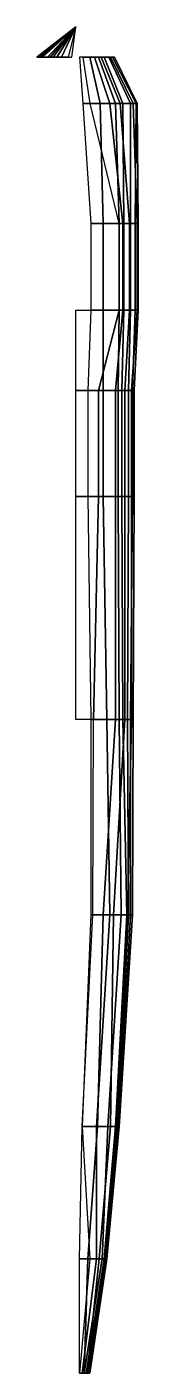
# Model space of a CAD drawing. Extents: x -0.4 to 0.7, y -6.7 to 7.5.
import ezdxf

# ---------------------------------------------------------------- set-up
doc = ezdxf.new("R2010")
doc.units = 0
doc.layers.add('H2', color=7, linetype='CONTINUOUS')

msp = doc.modelspace()

# ---------------------------------------------------------------- linework, layer by layer
at = {"layer": 'H2'}
for points in [[(-0.41, 7.19, -0.37), (-0.39, 7.19, -0.48), (0, 7.51, -0.47)], [(-0.37, 7.19, -0.13), (-0.41, 7.19, -0.29), (0, 7.51, -0.47)], [(-0.41, 7.19, -0.29), (-0.41, 7.19, -0.37), (0, 7.51, -0.47)], [(-0.39, 7.19, -0.48), (-0.35, 7.19, -0.55), (0, 7.51, -0.47)], [(-0.27, 7.19, -0.02), (-0.37, 7.19, -0.13), (0, 7.51, -0.47)], [(-0.35, 7.19, -0.55), (-0.3, 7.19, -0.61), (0, 7.51, -0.47)], [(-0.3, 7.19, -0.61), (-0.24, 7.19, -0.66), (0, 7.51, -0.47)], [(-0.2, 7.19, 0.03), (-0.27, 7.19, -0.02), (0, 7.51, -0.47)], [(-0.24, 7.19, -0.66), (-0.15, 7.19, -0.71), (0, 7.51, -0.47)], [(-0.08, 7.19, 0.08), (-0.2, 7.19, 0.03), (0, 7.51, -0.47)], [(-0.15, 7.19, -0.71), (-0.04, 7.19, -0.73), (0, 7.51, -0.47)], [(0.15, 7.19, -0.71), (0.04, 7.19, -0.73), (0.076, 6.7, -1.034), (0.26, 6.7, -0.996)], [(0.08, 7.19, 0.08), (0.2, 7.19, 0.03), (0.36, 6.7, 0.409), (0.152, 6.7, 0.504)], [(0.24, 7.19, -0.66), (0.15, 7.19, -0.71), (0.26, 6.7, -0.996), (0.42, 6.7, -0.901)], [(0.2, 7.19, 0.03), (0.27, 7.19, -0.02), (0.47, 6.7, 0.315), (0.36, 6.7, 0.409)], [(0.3, 7.19, -0.61), (0.24, 7.19, -0.66), (0.42, 6.7, -0.901), (0.5, 6.7, -0.806)], [(0.27, 7.19, -0.02), (0.37, 7.19, -0.13), (0.61, 6.7, 0.106), (0.47, 6.7, 0.315)], [(0.35, 7.19, -0.55), (0.3, 7.19, -0.61), (0.5, 6.7, -0.806), (0.58, 6.7, -0.692)], [(0.39, 7.19, -0.48), (0.35, 7.19, -0.55), (0.58, 6.7, -0.692), (0.64, 6.7, -0.559)], [(0.37, 7.19, -0.13), (0.41, 7.19, -0.29), (0.65, 6.7, -0.198), (0.61, 6.7, 0.106)], [(0.41, 7.19, -0.37), (0.39, 7.19, -0.48), (0.64, 6.7, -0.559), (0.65, 6.7, -0.35)], [(0.41, 7.19, -0.29), (0.41, 7.19, -0.37), (0.65, 6.7, -0.35), (0.65, 6.7, -0.198)], [(0.26, 6.7, -0.996), (0.076, 6.7, -1.034), (0.16, 5.43, -1.16), (0.29, 5.43, -1.12)], [(0.152, 6.7, 0.504), (0.36, 6.7, 0.409), (0.5, 5.43, 1.06), (0.46, 5.43, 1.11)], [(0.42, 6.7, -0.901), (0.26, 6.7, -0.996), (0.29, 5.43, -1.12), (0.46, 5.43, -0.98)], [(0.36, 6.7, 0.409), (0.47, 6.7, 0.315), (0.57, 5.43, 0.84), (0.5, 5.43, 1.06)], [(0.5, 6.7, -0.806), (0.42, 6.7, -0.901), (0.46, 5.43, -0.98), (0.51, 5.43, -0.87)], [(0.47, 6.7, 0.315), (0.61, 6.7, 0.106), (0.65, 5.43, 0.49), (0.57, 5.43, 0.84)], [(0.58, 6.7, -0.692), (0.5, 6.7, -0.806), (0.51, 5.43, -0.87), (0.58, 5.43, -0.66)], [(0.64, 6.7, -0.559), (0.58, 6.7, -0.692), (0.58, 5.43, -0.66), (0.63, 5.43, -0.45)], [(0.61, 6.7, 0.106), (0.65, 6.7, -0.198), (0.66, 5.43, 0.19), (0.65, 5.43, 0.49)], [(0.65, 6.7, -0.35), (0.64, 6.7, -0.559), (0.63, 5.43, -0.45), (0.66, 5.43, -0.24)], [(0.65, 6.7, -0.198), (0.65, 6.7, -0.35), (0.66, 5.43, -0.24), (0.66, 5.43, 0.19)], [(0.29, 5.43, -1.12), (0.16, 5.43, -1.16), (0.16, 4.51, -1.16), (0.29, 4.51, -1.12)], [(0.46, 5.43, -0.98), (0.29, 5.43, -1.12), (0.29, 4.51, -1.12), (0.46, 4.51, -0.98)], [(0.51, 5.43, -0.87), (0.46, 5.43, -0.98), (0.46, 4.51, -0.98), (0.51, 4.51, -0.87)], [(0.46, 5.43, 1.11), (0.5, 5.43, 1.06), (0.5, 4.51, 1.06), (0.46, 4.51, 1.11)], [(0.5, 5.43, 1.06), (0.57, 5.43, 0.84), (0.57, 4.51, 0.84), (0.5, 4.51, 1.06)], [(0.58, 5.43, -0.66), (0.51, 5.43, -0.87), (0.51, 4.51, -0.87), (0.58, 4.51, -0.66)], [(0.57, 5.43, 0.84), (0.65, 5.43, 0.49), (0.65, 4.51, 0.49), (0.57, 4.51, 0.84)], [(0.63, 5.43, -0.45), (0.58, 5.43, -0.66), (0.58, 4.51, -0.66), (0.63, 4.51, -0.45)], [(0.66, 5.43, -0.24), (0.63, 5.43, -0.45), (0.63, 4.51, -0.45), (0.66, 4.51, -0.24)], [(0.65, 5.43, 0.49), (0.66, 5.43, 0.19), (0.66, 4.51, 0.19), (0.65, 4.51, 0.49)], [(0.66, 5.43, 0.19), (0.66, 5.43, -0.24), (0.66, 4.51, -0.24), (0.66, 4.51, 0.19)], [(0, 4.51, 1.11), (0.46, 4.51, 1.11), (0.24, 3.66, 0.72), (0, 3.66, 0.73)], [(0.29, 4.51, -1.12), (0.16, 4.51, -1.16), (0.13, 3.66, -0.72), (0.29, 3.66, -0.67)], [(0.46, 4.51, 1.11), (0.5, 4.51, 1.06), (0.42, 3.66, 0.68), (0.24, 3.66, 0.72)], [(0.46, 4.51, -0.98), (0.29, 4.51, -1.12), (0.29, 3.66, -0.67), (0.45, 3.66, -0.54)], [(0.5, 4.51, 1.06), (0.57, 4.51, 0.84), (0.52, 3.66, 0.65), (0.42, 3.66, 0.68)], [(0.51, 4.51, -0.87), (0.46, 4.51, -0.98), (0.45, 3.66, -0.54), (0.49, 3.66, -0.48)], [(0.58, 4.51, -0.66), (0.51, 4.51, -0.87), (0.49, 3.66, -0.48), (0.56, 3.66, -0.33)], [(0.57, 4.51, 0.84), (0.65, 4.51, 0.49), (0.59, 3.66, 0.59), (0.52, 3.66, 0.65)], [(0.63, 4.51, -0.45), (0.58, 4.51, -0.66), (0.56, 3.66, -0.33), (0.6, 3.66, -0.11)], [(0.65, 4.51, 0.49), (0.66, 4.51, 0.19), (0.62, 3.66, 0.51), (0.59, 3.66, 0.59)], [(0.66, 4.51, -0.24), (0.63, 4.51, -0.45), (0.6, 3.66, -0.11), (0.62, 3.66, 0.09)], [(0.66, 4.51, 0.19), (0.66, 4.51, -0.24), (0.62, 3.66, 0.09), (0.62, 3.66, 0.51)], [(0, 3.66, 0.73), (0.24, 3.66, 0.72), (0.24, 2.54, 0.72), (0, 2.54, 0.73)], [(0.29, 3.66, -0.67), (0.13, 3.66, -0.72), (0.13, 2.54, -0.72), (0.29, 2.54, -0.67)], [(0.24, 3.66, 0.72), (0.42, 3.66, 0.68), (0.42, 2.54, 0.68), (0.24, 2.54, 0.72)], [(0.45, 3.66, -0.54), (0.29, 3.66, -0.67), (0.29, 2.54, -0.67), (0.45, 2.54, -0.54)], [(0.42, 3.66, 0.68), (0.52, 3.66, 0.65), (0.52, 2.54, 0.65), (0.42, 2.54, 0.68)], [(0.49, 3.66, -0.48), (0.45, 3.66, -0.54), (0.45, 2.54, -0.54), (0.49, 2.54, -0.48)], [(0.56, 3.66, -0.33), (0.49, 3.66, -0.48), (0.49, 2.54, -0.48), (0.56, 2.54, -0.33)], [(0.52, 3.66, 0.65), (0.59, 3.66, 0.59), (0.59, 2.54, 0.59), (0.52, 2.54, 0.65)], [(0.6, 3.66, -0.11), (0.56, 3.66, -0.33), (0.56, 2.54, -0.33), (0.6, 2.54, -0.11)], [(0.59, 3.66, 0.59), (0.62, 3.66, 0.51), (0.62, 2.54, 0.51), (0.59, 2.54, 0.59)], [(0.62, 3.66, 0.09), (0.6, 3.66, -0.11), (0.6, 2.54, -0.11), (0.62, 2.54, 0.09)], [(0.62, 3.66, 0.51), (0.62, 3.66, 0.09), (0.62, 2.54, 0.09), (0.62, 2.54, 0.51)], [(0, 2.54, 0.73), (0.24, 2.54, 0.72), (0.19, 0.18, 0.73), (0, 0.18, 0.73)], [(0.29, 2.54, -0.67), (0.13, 2.54, -0.72), (0.16, 0.18, -0.71), (0.33, 0.18, -0.64)], [(0.24, 2.54, 0.72), (0.42, 2.54, 0.68), (0.42, 0.18, 0.68), (0.19, 0.18, 0.73)], [(0.45, 2.54, -0.54), (0.29, 2.54, -0.67), (0.33, 0.18, -0.64), (0.46, 0.18, -0.53)], [(0.42, 2.54, 0.68), (0.52, 2.54, 0.65), (0.52, 0.18, 0.63), (0.42, 0.18, 0.68)], [(0.49, 2.54, -0.48), (0.45, 2.54, -0.54), (0.46, 0.18, -0.53), (0.5, 0.18, -0.47)], [(0.56, 2.54, -0.33), (0.49, 2.54, -0.48), (0.5, 0.18, -0.47), (0.55, 0.18, -0.28)], [(0.52, 2.54, 0.65), (0.59, 2.54, 0.59), (0.59, 0.18, 0.55), (0.52, 0.18, 0.63)], [(0.6, 2.54, -0.11), (0.56, 2.54, -0.33), (0.55, 0.18, -0.28), (0.58, 0.18, -0.1)], [(0.62, 2.54, 0.09), (0.6, 2.54, -0.11), (0.58, 0.18, -0.1), (0.61, 0.18, 0.16)], [(0.59, 2.54, 0.59), (0.62, 2.54, 0.51), (0.61, 0.18, 0.4), (0.59, 0.18, 0.55)], [(0.62, 2.54, 0.51), (0.62, 2.54, 0.09), (0.61, 0.18, 0.16), (0.61, 0.18, 0.4)], [(0.33, 0.18, -0.64), (0.16, 0.18, -0.71), (0.16, -1.89, -0.61), (0.36, -1.89, -0.56)], [(0.19, 0.18, 0.73), (0.42, 0.18, 0.68), (0.29, -1.89, 0.64), (0.18, -1.89, 0.68)], [(0.42, 0.18, 0.68), (0.52, 0.18, 0.63), (0.4, -1.89, 0.58), (0.29, -1.89, 0.64)], [(0.46, 0.18, -0.53), (0.33, 0.18, -0.64), (0.36, -1.89, -0.56), (0.48, -1.89, -0.47)], [(0.52, 0.18, 0.63), (0.59, 0.18, 0.55), (0.55, -1.89, 0.42), (0.4, -1.89, 0.58)], [(0.5, 0.18, -0.47), (0.46, 0.18, -0.53), (0.48, -1.89, -0.47), (0.54, -1.89, -0.37)], [(0.55, 0.18, -0.28), (0.5, 0.18, -0.47), (0.54, -1.89, -0.37), (0.56, -1.89, -0.3)], [(0.59, 0.18, 0.55), (0.61, 0.18, 0.4), (0.6, -1.89, 0.25), (0.55, -1.89, 0.42)], [(0.58, 0.18, -0.1), (0.55, 0.18, -0.28), (0.56, -1.89, -0.3), (0.58, -1.89, -0.19)], [(0.61, 0.18, 0.16), (0.58, 0.18, -0.1), (0.58, -1.89, -0.19), (0.6, -1.89, 0.03)], [(0.61, 0.18, 0.4), (0.61, 0.18, 0.16), (0.6, -1.89, 0.03), (0.6, -1.89, 0.25)], [(0.36, -1.89, -0.56), (0.16, -1.89, -0.61), (0.07, -4.13, -0.44), (0.22, -4.13, -0.42)], [(0.18, -1.89, 0.68), (0.29, -1.89, 0.64), (0.23, -4.13, 0.56), (0.07, -4.13, 0.63)], [(0.48, -1.89, -0.47), (0.36, -1.89, -0.56), (0.22, -4.13, -0.42), (0.34, -4.13, -0.38)], [(0.29, -1.89, 0.64), (0.4, -1.89, 0.58), (0.37, -4.13, 0.39), (0.23, -4.13, 0.56)], [(0.54, -1.89, -0.37), (0.48, -1.89, -0.47), (0.34, -4.13, -0.38), (0.42, -4.13, -0.32)], [(0.4, -1.89, 0.58), (0.55, -1.89, 0.42), (0.44, -4.13, 0.13), (0.37, -4.13, 0.39)], [(0.56, -1.89, -0.3), (0.54, -1.89, -0.37), (0.42, -4.13, -0.32), (0.45, -4.13, -0.28)], [(0.55, -1.89, 0.42), (0.6, -1.89, 0.25), (0.46, -4.13, -0.11), (0.44, -4.13, 0.13)], [(0.58, -1.89, -0.19), (0.56, -1.89, -0.3), (0.45, -4.13, -0.28), (0.46, -4.13, -0.23)], [(0.6, -1.89, 0.03), (0.58, -1.89, -0.19), (0.46, -4.13, -0.23), (0.46, -4.13, -0.18)], [(0.6, -1.89, 0.25), (0.6, -1.89, 0.03), (0.46, -4.13, -0.18), (0.46, -4.13, -0.11)], [(0.07, -4.13, 0.63), (0.23, -4.13, 0.56), (0.13, -5.53, 0.56), (0.04, -5.53, 0.6)], [(0.22, -4.13, -0.42), (0.07, -4.13, -0.44), (0.15, -5.53, -0.28), (0.22, -5.53, -0.26)], [(0.23, -4.13, 0.56), (0.37, -4.13, 0.39), (0.25, -5.53, 0.45), (0.13, -5.53, 0.56)], [(0.34, -4.13, -0.38), (0.22, -4.13, -0.42), (0.22, -5.53, -0.26), (0.28, -5.53, -0.22)], [(0.37, -4.13, 0.39), (0.44, -4.13, 0.13), (0.3, -5.53, 0.33), (0.25, -5.53, 0.45)], [(0.42, -4.13, -0.32), (0.34, -4.13, -0.38), (0.28, -5.53, -0.22), (0.3, -5.53, -0.19)], [(0.44, -4.13, 0.13), (0.46, -4.13, -0.11), (0.33, -5.53, 0.19), (0.3, -5.53, 0.33)], [(0.45, -4.13, -0.28), (0.42, -4.13, -0.32), (0.3, -5.53, -0.19), (0.31, -5.53, -0.15)], [(0.46, -4.13, -0.23), (0.45, -4.13, -0.28), (0.31, -5.53, -0.15), (0.32, -5.53, -0.11)], [(0.46, -4.13, -0.18), (0.46, -4.13, -0.23), (0.32, -5.53, -0.11), (0.33, -5.53, -0.08)], [(0.46, -4.13, -0.11), (0.46, -4.13, -0.18), (0.33, -5.53, -0.08), (0.33, -5.53, 0.19)], [(0.22, -5.53, -0.26), (0.15, -5.53, -0.28), (0.04, -6.74, -0.17), (0.07, -6.74, -0.16)], [(0.04, -5.53, 0.6), (0.13, -5.53, 0.56), (0.09, -6.74, 0.45), (0.04, -6.74, 0.46)], [(0.28, -5.53, -0.22), (0.22, -5.53, -0.26), (0.07, -6.74, -0.16), (0.09, -6.74, -0.14)], [(0.3, -5.53, -0.19), (0.28, -5.53, -0.22), (0.09, -6.74, -0.14), (0.11, -6.74, -0.11)], [(0.13, -5.53, 0.56), (0.25, -5.53, 0.45), (0.12, -6.74, 0.43), (0.09, -6.74, 0.45)], [(0.31, -5.53, -0.15), (0.3, -5.53, -0.19), (0.11, -6.74, -0.11), (0.13, -6.74, -0.08)], [(0.25, -5.53, 0.45), (0.3, -5.53, 0.33), (0.13, -6.74, 0.41), (0.12, -6.74, 0.43)], [(0.3, -5.53, 0.33), (0.33, -5.53, 0.19), (0.15, -6.74, 0.38), (0.13, -6.74, 0.41)], [(0.32, -5.53, -0.11), (0.31, -5.53, -0.15), (0.13, -6.74, -0.08), (0.14, -6.74, -0.05)], [(0.33, -5.53, 0.19), (0.33, -5.53, -0.08), (0.14, -6.74, -0.01), (0.15, -6.74, 0.38)], [(0.33, -5.53, -0.08), (0.32, -5.53, -0.11), (0.14, -6.74, -0.05), (0.14, -6.74, -0.01)]]:
    msp.add_3dface(points, dxfattribs=at)

doc.saveas('drawing.dxf')
